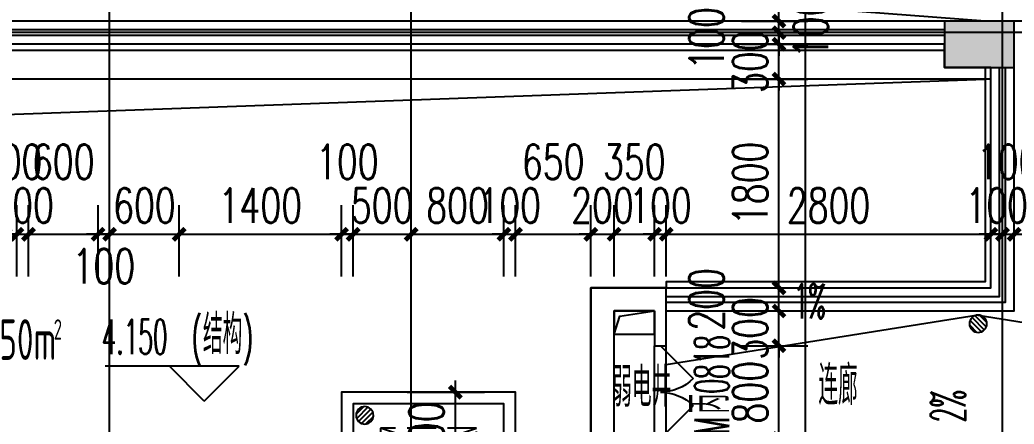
# Model space of a CAD drawing. Extents: x -129588 to 17450, y 1144 to 109436.
# Drawn here: x -30488 to -21914, y 84523 to 88008 of the extents above; entities that cross this region are included whole.
import ezdxf

# ---------------------------------------------------------------- set-up
doc = ezdxf.new("R2010")
doc.units = 0
doc.header["$LTSCALE"] = 1000
doc.header["$MEASUREMENT"] = 0
doc.linetypes.add('DASH', pattern=[0.35, 0.25, -0.1])
doc.layers.add('A-area(算全面积)', color=21, linetype='Continuous', plot=False)
doc.layers.add('A-area(算半面积)', color=23, linetype='Continuous', plot=False)
for name, color, linetype in [('A-洞口', 105, 'Continuous'), ('A-看线', 105, 'Continuous'), ('A-空调室外机', 5, 'DASH'), ('A-第三道尺寸线', 105, 'Continuous'), ('A-线脚看线', 9, 'Continuous'), ('AE-FLOR', 151, 'Continuous'), ('DIM_ELEV', 3, 'Continuous'), ('DIM_SYMB', 3, 'Continuous'), ('DOOR_FIRE', 4, 'Continuous'), ('DOOR_FIRE_TEXT', 7, 'Continuous'), ('DOTE', 16, 'Continuous'), ('LABEL_PM', 7, 'Continuous'), ('NL', 5, 'Continuous'), ('PUB_HATCH', 8, 'Continuous'), ('PUB_TEXT', 7, 'Continuous'), ('WALL', 2, 'Continuous'), ('ys', 154, 'Continuous'), ('剪力墙', 6, 'Continuous'), ('栏杆', 142, 'Continuous')]:
    doc.layers.add(name, color=color, linetype=linetype)
doc.styles.add('_TCH_DIM', font='SIMPLEX.shx', dxfattribs={"width": 0.7, "bigfont": 'GBCBIG.shx'})
doc.styles.add('_TCH_DIM_T3', font='SIMPLEX.shx', dxfattribs={"width": 0.705882, "bigfont": 'GBCBIG.shx'})
doc.styles.add('_TCH_WINDOW', font='SIMPLEX.shx', dxfattribs={"width": 0.7, "height": 3.5, "bigfont": 'GBCBIG.shx'})
doc.styles.get("Standard").update_dxf_attribs({"font": 'gbenor.shx', "width": 0.7, "bigfont": 'gbcbig.shx'})
doc.dimstyles.new('_TCH_ARCH&&100', dxfattribs={"dimtxt": 297.5, "dimasz": 100, "dimexe": 250, "dimexo": 300, "dimgap": 100, "dimtad": 1, "dimdec": 0, "dimzin": 0, "dimdsep": 46, "dimtxsty": '_TCH_DIM_T3', "dimblk": 'ARCHTICK', "dimcen": 0.09, "dimclrt": 7, "dimazin": 2, "dimtfac": 1, "dimtdec": 0, "dimtix": 1, "dimtmove": 2, "dimatfit": 3, "dimfxl": 0, "dimtolj": 1, "dimtzin": 0, "dimarcsym": 0})

# ---------------------------------------------------------------- blocks, each defined once
blk = doc.blocks.new('zhouxianssceng0329')
at = {"layer": 'DOTE'}
for p, q in [((-29713.7, 140298.2), (-29713.7, 156469.4)), ((-27113.7, 132089.9), (-27113.7, 156469.4)), ((-23713.7, 132089.9), (-23713.7, 156469.4)), ((-22013.7, 143398.2), (-22013.7, 156469.4)), ((5501.3, 147398.2), (-22013.7, 147398.2)), ((-20013.7, 147298.2), (-44988.6, 147298.2))]:
    blk.add_line(p, q, dxfattribs=at)
blk = doc.blocks.new('jgjlq030328')
at = {"layer": 'PUB_HATCH'}
blk.add_hatch(color=256, dxfattribs=at).paths.add_polyline_path([(-268835, 20511.9), (-268235, 20511.9), (-268235, 20911.9), (-268835, 20911.9)])
at = {"layer": '剪力墙'}
blk.add_lwpolyline([(-268835, 20511.9), (-268235, 20511.9), (-268235, 20911.9), (-268835, 20911.9)], close=True, dxfattribs=at)
blk.add_lwpolyline([(-268635, 20511.9), (-268635, 20511.9)], dxfattribs=at)
blk = doc.blocks.new('ssxianjiao0329')
at = {"layer": 'A-线脚看线'}
for points in [[(-32413.7, 147148.2), (-22513.7, 147148.2)], [(-22163.7, 146998.2), (-22163.7, 145148.2), (-24913.7, 145148.2), (-24913.7, 145098.2)]]:
    blk.add_lwpolyline(points, dxfattribs=at)
blk = doc.blocks.new('$DorLib2D$00000116')
at = {"color": 0}
for p, q in [((-0.5, 0), (-0.146, 0.354)), ((0.5, 0), (0.146, 0.354))]:
    blk.add_line(p, q, dxfattribs=at)
for centre, start, end in [((-0.5, 0), 0, 45), ((0.5, 0), 135, 180)]:
    blk.add_arc(centre, 0.5, start, end, dxfattribs=at)
blk = doc.blocks.new('3-122')
at = {"layer": 'A-area(算全面积)'}
blk.add_lwpolyline([(-158972, 87498.2), (-158972, 87498.2), (-158972, 87498.2), (-158972, 84098.2), (-156422, 84098.2), (-156422, 84098.2), (-155172, 84098.2), (-155172, 84098.2), (-153572, 84098.2), (-153572, 84298.2), (-152972, 84298.2), (-152972, 80998.2), (-151572, 80998.2), (-151572, 84298.2), (-150972, 84298.2), (-150972, 84098.2), (-149471.9, 84098.2), (-149471.9, 84098.2), (-148222, 84098.2), (-148222, 84098.2), (-147321.9, 84098.2), (-147322, 85698.2), (-143872, 85698.2), (-143872, 87498.2)], close=True, dxfattribs=at)
at = {"layer": 'A-洞口'}
blk.add_lwpolyline([(-146772, 85498.2), (-147122, 85498.2), (-147122, 85298.2), (-146772, 85298.2)], close=True, dxfattribs=at)
blk.add_lwpolyline([(-147122, 85298.2), (-147072.3, 85452.4), (-146772, 85498.2)], dxfattribs=at)
at = {"layer": 'A-看线'}
blk.add_lwpolyline([(-143872, 87498.2), (-158972, 87498.2)], dxfattribs=at)
at = {"layer": 'AE-FLOR'}
for points in [[(-144272, 87998.2), (-154172, 87998.2)], [(-144272, 87798.2), (-154172, 87798.2)], [(-146672, 85498.2), (-143672, 85498.2), (-143672, 87598.2)], [(-146672, 85698.2), (-143872, 85698.2), (-143872, 87598.2)]]:
    blk.add_lwpolyline(points, dxfattribs=at)
at = {"layer": 'DIM_ELEV'}
for p, q in [((-150356.4, 85021.8), (-151509.7, 85021.8)), ((-150656.4, 84721.8), (-150956.4, 85021.8)), ((-150656.4, 84721.8), (-150356.4, 85021.8))]:
    blk.add_line(p, q, dxfattribs=at)
at = {"layer": 'DOOR_FIRE'}
for p, q in [((-146772, 84398.2), (-146772, 85198.2)), ((-146672, 84398.2), (-146672, 85198.2))]:
    blk.add_line(p, q, dxfattribs=at)
at = {"layer": 'WALL'}
for p, q in [((-147322, 85698.2), (-146672, 85698.2)), ((-147322, 83898.2), (-147322, 85698.2)), ((-146672, 85198.2), (-146672, 85698.2)), ((-147122, 85498.2), (-146772, 85498.2)), ((-147122, 84098.2), (-147122, 85498.2)), ((-146772, 85498.2), (-146772, 85198.2)), ((-146772, 85198.2), (-146672, 85198.2))]:
    blk.add_line(p, q, dxfattribs=at)
at = {"layer": '栏杆'}
for points in [[(-144272, 87923.2), (-154172, 87923.2)], [(-144272, 87873.2), (-154172, 87873.2)], [(-146672, 85573.2), (-143747, 85573.2), (-143747, 87598.2)], [(-146672, 85623.2), (-143797, 85623.2), (-143797, 87598.2)]]:
    blk.add_lwpolyline(points, dxfattribs=at)
at = {"layer": 'DOOR_FIRE', "xscale": 800, "yscale": -800, "zscale": 100, "rotation": 90}
blk.add_blockref('$DorLib2D$00000116', (-146722, 84798.2), dxfattribs=at)
at = {"layer": 'DOOR_FIRE_TEXT', "style": '_TCH_WINDOW'}
for s, height, width, p in [('0818', 297.5, 0.494118, (-146130.6, 84786.2)), ('丙', 337.6, 0.7, (-146130.6, 84614.2)), ('FM', 297.5, 0.494118, (-146130.6, 84320.2))]:
    blk.add_text(s, height=height, rotation=90, dxfattribs=dict(at, width=width)).set_placement(p)
at = {"layer": 'PUB_TEXT', "style": '_TCH_DIM'}
for s, height, width, p in [('结构', 337.59, 0.7, (-150667.7, 85126.8)), ('4.150', 297.5, 0.494118, (-151539.7, 85126.8)), ('(', 297.5, 0.494118, (-150765.7, 85126.8)), (')', 297.5, 0.494118, (-150323.7, 85126.8))]:
    blk.add_text(s, height=height, dxfattribs=dict(at, width=width)).set_placement(p)
at = {"layer": 'PUB_TEXT', "width": 0.7}
for s, height, p in [('50m', 350, (-152423.4, 85076.4)), ('2', 175, (-151953.8, 85251.4)), ('连廊', 337.59, (-145360.4, 84688)), ('弱电井', 337.59, (-147138.2, 84672.9))]:
    blk.add_text(s, height=height, dxfattribs=at).set_placement(p)
blk = doc.blocks.new('_LV13')
at = {"color": 0}
for p, q in [((-0.071, 0.495), (-0.495, 0.071)), ((0.183, 0.465), (-0.465, -0.183)), ((0.354, 0.354), (-0.354, -0.354)), ((0.465, 0.183), (-0.183, -0.465)), ((0.495, -0.071), (0.071, -0.495))]:
    blk.add_line(p, q, dxfattribs=at)
blk.add_circle((0, 0), 0.5)
blk = doc.blocks.new('ktswaj')
at = {"linetype": 'DASH'}
blk.add_lwpolyline([(15990.1, 179082.6), (15990.1, 178253.3), (16268.4, 178253.3), (16268.4, 179082.6)], close=True, dxfattribs=at)
for points in [[(15990.1, 179082.6), (16268.4, 178253.3)], [(15990.1, 178253.3), (16268.4, 179082.6)]]:
    blk.add_lwpolyline(points, dxfattribs=at)
blk = doc.blocks.new('1300600')
at = {"layer": '栏杆'}
for points in [[(-26213.7, 59632.2), (-26213.7, 60332.2), (-27713.7, 60332.2), (-27713.7, 59632.2)], [(-26313.7, 59632.2), (-26313.7, 60232.2), (-27613.7, 60232.2), (-27613.7, 59632.2)]]:
    blk.add_lwpolyline(points, dxfattribs=at)
at = {"layer": 'A-空调室外机', "rotation": 90}
blk.add_blockref('ktswaj', (151704.2, 43752.9), dxfattribs=at)
blk = doc.blocks.new('e30505')
at = {"layer": 'NL', "ltscale": 0.5, "extrusion": (0, 0, -1), "xscale": -150, "yscale": 150, "zscale": -150, "rotation": 270}
blk.add_blockref('_LV13', (130227.7, 67543.6), dxfattribs=at)
blk = doc.blocks.new('_ArchTick')
at = {"color": 0, "linetype": 'ByBlock', "const_width": 0.4}
blk.add_lwpolyline([(-0.5, -0.5), (0.5, 0.5)], dxfattribs=at)
blk = doc.blocks.new('*D421')
at = {"layer": 'A-第三道尺寸线', "color": 0, "lineweight": -2, "transparency": 16777216}
for p, q in [((-26732.4, 84798.2), (-26732.4, 84898.2)), ((-27148.2, 84798.2), (-26482.4, 84798.2)), ((-26732.4, 84098.2), (-26732.4, 84798.2)), ((-27148.2, 84098.2), (-26482.4, 84098.2)), ((-26732.4, 84098.2), (-26732.4, 83998.2))]:
    blk.add_line(p, q, dxfattribs=at)
at = {"layer": 'Defpoints', "color": 0, "transparency": 16777216}
for p in [(-27448.2, 84798.2), (-26732.4, 84798.2), (-27448.2, 84098.2)]:
    blk.add_point(p, dxfattribs=at)
at = {"layer": 'A-第三道尺寸线', "color": 0, "lineweight": -2, "transparency": 16777216, "xscale": 100, "yscale": 100, "zscale": 100}
for p, rotation in [((-26732.4, 84798.2), 270), ((-26732.4, 84098.2), 90)]:
    blk.add_blockref('_ArchTick', p, dxfattribs=dict(at, rotation=rotation))
at = {"layer": 'A-第三道尺寸线', "color": 7, "transparency": 16777216, "insert": (-26981.2, 84448.2), "char_height": 297.5, "attachment_point": 5, "rotation": 90, "style": '_TCH_DIM_T3'}
blk.add_mtext('\\A1;700', dxfattribs=at)
blk = doc.blocks.new('*D485')
at = {"layer": 'A-第三道尺寸线', "color": 0, "lineweight": -2, "transparency": 16777216}
for p, q in [((-30613.7, 85796.1), (-30613.7, 86409.5)), ((-30513.7, 85796.1), (-30513.7, 86409.5)), ((-30613.7, 86159.5), (-30713.7, 86159.5)), ((-30613.7, 86159.5), (-30513.7, 86159.5)), ((-30513.7, 86159.5), (-30413.7, 86159.5))]:
    blk.add_line(p, q, dxfattribs=at)
at = {"layer": 'Defpoints', "color": 0, "transparency": 16777216}
for p in [(-30513.7, 86159.5), (-30613.7, 85496.1), (-30513.7, 85496.1)]:
    blk.add_point(p, dxfattribs=at)
at = {"layer": 'A-第三道尺寸线', "color": 0, "lineweight": -2, "transparency": 16777216, "xscale": 100, "yscale": 100, "zscale": 100}
blk.add_blockref('_ArchTick', (-30613.7, 86159.5), dxfattribs=at)
at = {"layer": 'A-第三道尺寸线', "color": 0, "lineweight": -2, "transparency": 16777216, "xscale": 100, "yscale": 100, "zscale": 100, "rotation": 180}
blk.add_blockref('_ArchTick', (-30513.7, 86159.5), dxfattribs=at)
at = {"layer": 'A-第三道尺寸线', "color": 7, "transparency": 16777216, "insert": (-30563.7, 86784.5), "char_height": 297.5, "attachment_point": 5, "style": '_TCH_DIM_T3'}
blk.add_mtext('\\A1;100', dxfattribs=at)
blk = doc.blocks.new('*D486')
at = {"layer": 'A-第三道尺寸线', "color": 0, "lineweight": -2, "transparency": 16777216}
for p, q in [((-30513.7, 85796.1), (-30513.7, 86409.5)), ((-30413.7, 85796.1), (-30413.7, 86409.5)), ((-30513.7, 86159.5), (-30613.7, 86159.5)), ((-30513.7, 86159.5), (-30413.7, 86159.5)), ((-30413.7, 86159.5), (-30313.7, 86159.5))]:
    blk.add_line(p, q, dxfattribs=at)
at = {"layer": 'Defpoints', "color": 0, "transparency": 16777216}
for p in [(-30413.7, 86159.5), (-30513.7, 85496.1), (-30413.7, 85496.1)]:
    blk.add_point(p, dxfattribs=at)
at = {"layer": 'A-第三道尺寸线', "color": 0, "lineweight": -2, "transparency": 16777216, "xscale": 100, "yscale": 100, "zscale": 100}
blk.add_blockref('_ArchTick', (-30513.7, 86159.5), dxfattribs=at)
at = {"layer": 'A-第三道尺寸线', "color": 0, "lineweight": -2, "transparency": 16777216, "xscale": 100, "yscale": 100, "zscale": 100, "rotation": 180}
blk.add_blockref('_ArchTick', (-30413.7, 86159.5), dxfattribs=at)
at = {"layer": 'A-第三道尺寸线', "color": 7, "transparency": 16777216, "insert": (-30463.7, 86408.2), "char_height": 297.5, "attachment_point": 5, "style": '_TCH_DIM_T3'}
blk.add_mtext('\\A1;100', dxfattribs=at)
blk = doc.blocks.new('*D487')
at = {"layer": 'A-第三道尺寸线', "color": 0, "lineweight": -2, "transparency": 16777216}
for p, q in [((-30413.7, 85796.1), (-30413.7, 86409.5)), ((-29813.7, 85796.1), (-29813.7, 86409.5)), ((-30413.7, 86159.5), (-29813.7, 86159.5))]:
    blk.add_line(p, q, dxfattribs=at)
at = {"layer": 'Defpoints', "color": 0, "transparency": 16777216}
for p in [(-29813.7, 86159.5), (-30413.7, 85496.1), (-29813.7, 85496.1)]:
    blk.add_point(p, dxfattribs=at)
at = {"layer": 'A-第三道尺寸线', "color": 0, "lineweight": -2, "transparency": 16777216, "xscale": 100, "yscale": 100, "zscale": 100, "rotation": 180}
blk.add_blockref('_ArchTick', (-30413.7, 86159.5), dxfattribs=at)
at = {"layer": 'A-第三道尺寸线', "color": 0, "lineweight": -2, "transparency": 16777216, "xscale": 100, "yscale": 100, "zscale": 100}
blk.add_blockref('_ArchTick', (-29813.7, 86159.5), dxfattribs=at)
at = {"layer": 'A-第三道尺寸线', "color": 7, "transparency": 16777216, "insert": (-30113.7, 86784.5), "char_height": 297.5, "attachment_point": 5, "style": '_TCH_DIM_T3'}
blk.add_mtext('\\A1;600', dxfattribs=at)
blk = doc.blocks.new('*D488')
at = {"layer": 'A-第三道尺寸线', "color": 0, "lineweight": -2, "transparency": 16777216}
for p, q in [((-29813.7, 85796.1), (-29813.7, 86409.5)), ((-29713.7, 85796.1), (-29713.7, 86409.5)), ((-29813.7, 86159.5), (-29913.7, 86159.5)), ((-29813.7, 86159.5), (-29713.7, 86159.5)), ((-29713.7, 86159.5), (-29613.7, 86159.5))]:
    blk.add_line(p, q, dxfattribs=at)
at = {"layer": 'Defpoints', "color": 0, "transparency": 16777216}
for p in [(-29713.7, 86159.5), (-29813.7, 85496.1), (-29713.7, 85496.1)]:
    blk.add_point(p, dxfattribs=at)
at = {"layer": 'A-第三道尺寸线', "color": 0, "lineweight": -2, "transparency": 16777216, "xscale": 100, "yscale": 100, "zscale": 100}
blk.add_blockref('_ArchTick', (-29813.7, 86159.5), dxfattribs=at)
at = {"layer": 'A-第三道尺寸线', "color": 0, "lineweight": -2, "transparency": 16777216, "xscale": 100, "yscale": 100, "zscale": 100, "rotation": 180}
blk.add_blockref('_ArchTick', (-29713.7, 86159.5), dxfattribs=at)
at = {"layer": 'A-第三道尺寸线', "color": 7, "transparency": 16777216, "insert": (-29763.7, 85884.5), "char_height": 297.5, "attachment_point": 5, "style": '_TCH_DIM_T3'}
blk.add_mtext('\\A1;100', dxfattribs=at)
blk = doc.blocks.new('*D489')
at = {"layer": 'A-第三道尺寸线', "color": 0, "lineweight": -2, "transparency": 16777216}
for p, q in [((-29713.7, 85796.1), (-29713.7, 86409.5)), ((-29113.7, 85796.1), (-29113.7, 86409.5)), ((-29713.7, 86159.5), (-29813.7, 86159.5)), ((-29713.7, 86159.5), (-29113.7, 86159.5)), ((-29113.7, 86159.5), (-29013.7, 86159.5))]:
    blk.add_line(p, q, dxfattribs=at)
at = {"layer": 'Defpoints', "color": 0, "transparency": 16777216}
for p in [(-29113.7, 86159.5), (-29713.7, 85496.1), (-29113.7, 85496.1)]:
    blk.add_point(p, dxfattribs=at)
at = {"layer": 'A-第三道尺寸线', "color": 0, "lineweight": -2, "transparency": 16777216, "xscale": 100, "yscale": 100, "zscale": 100}
blk.add_blockref('_ArchTick', (-29713.7, 86159.5), dxfattribs=at)
at = {"layer": 'A-第三道尺寸线', "color": 0, "lineweight": -2, "transparency": 16777216, "xscale": 100, "yscale": 100, "zscale": 100, "rotation": 180}
blk.add_blockref('_ArchTick', (-29113.7, 86159.5), dxfattribs=at)
at = {"layer": 'A-第三道尺寸线', "color": 7, "transparency": 16777216, "insert": (-29413.7, 86408.2), "char_height": 297.5, "attachment_point": 5, "style": '_TCH_DIM_T3'}
blk.add_mtext('\\A1;600', dxfattribs=at)
blk = doc.blocks.new('*D490')
at = {"layer": 'A-第三道尺寸线', "color": 0, "lineweight": -2, "transparency": 16777216}
for p, q in [((-29113.7, 85796.1), (-29113.7, 86409.5)), ((-27713.6, 85796.1), (-27713.6, 86409.5)), ((-29113.7, 86159.5), (-27713.6, 86159.5))]:
    blk.add_line(p, q, dxfattribs=at)
at = {"layer": 'Defpoints', "color": 0, "transparency": 16777216}
for p in [(-27713.6, 86159.5), (-29113.7, 85496.1), (-27713.6, 85496.1)]:
    blk.add_point(p, dxfattribs=at)
at = {"layer": 'A-第三道尺寸线', "color": 0, "lineweight": -2, "transparency": 16777216, "xscale": 100, "yscale": 100, "zscale": 100, "rotation": 180}
blk.add_blockref('_ArchTick', (-29113.7, 86159.5), dxfattribs=at)
at = {"layer": 'A-第三道尺寸线', "color": 0, "lineweight": -2, "transparency": 16777216, "xscale": 100, "yscale": 100, "zscale": 100}
blk.add_blockref('_ArchTick', (-27713.6, 86159.5), dxfattribs=at)
at = {"layer": 'A-第三道尺寸线', "color": 7, "transparency": 16777216, "insert": (-28413.7, 86408.2), "char_height": 297.5, "attachment_point": 5, "style": '_TCH_DIM_T3'}
blk.add_mtext('\\A1;1400', dxfattribs=at)
blk = doc.blocks.new('*D491')
at = {"layer": 'A-第三道尺寸线', "color": 0, "lineweight": -2, "transparency": 16777216}
for p, q in [((-27713.6, 85796.1), (-27713.6, 86409.5)), ((-27613.7, 85796.1), (-27613.7, 86409.5)), ((-27713.6, 86159.5), (-27813.6, 86159.5)), ((-27713.6, 86159.5), (-27613.7, 86159.5)), ((-27613.7, 86159.5), (-27513.7, 86159.5))]:
    blk.add_line(p, q, dxfattribs=at)
at = {"layer": 'Defpoints', "color": 0, "transparency": 16777216}
for p in [(-27613.7, 86159.5), (-27713.6, 85496.1), (-27613.7, 85496.1)]:
    blk.add_point(p, dxfattribs=at)
at = {"layer": 'A-第三道尺寸线', "color": 0, "lineweight": -2, "transparency": 16777216, "xscale": 100, "yscale": 100, "zscale": 100}
blk.add_blockref('_ArchTick', (-27713.6, 86159.5), dxfattribs=at)
at = {"layer": 'A-第三道尺寸线', "color": 0, "lineweight": -2, "transparency": 16777216, "xscale": 100, "yscale": 100, "zscale": 100, "rotation": 180}
blk.add_blockref('_ArchTick', (-27613.7, 86159.5), dxfattribs=at)
at = {"layer": 'A-第三道尺寸线', "color": 7, "transparency": 16777216, "insert": (-27663.7, 86784.5), "char_height": 297.5, "attachment_point": 5, "style": '_TCH_DIM_T3'}
blk.add_mtext('\\A1;100', dxfattribs=at)
blk = doc.blocks.new('*D492')
at = {"layer": 'A-第三道尺寸线', "color": 0, "lineweight": -2, "transparency": 16777216}
for p, q in [((-27613.7, 85796.1), (-27613.7, 86409.5)), ((-27113.7, 85796.1), (-27113.7, 86409.5)), ((-27613.7, 86159.5), (-27713.7, 86159.5)), ((-27613.7, 86159.5), (-27113.7, 86159.5)), ((-27113.7, 86159.5), (-27013.7, 86159.5))]:
    blk.add_line(p, q, dxfattribs=at)
at = {"layer": 'Defpoints', "color": 0, "transparency": 16777216}
for p in [(-27113.7, 86159.5), (-27613.7, 85496.1), (-27113.7, 85496.1)]:
    blk.add_point(p, dxfattribs=at)
at = {"layer": 'A-第三道尺寸线', "color": 0, "lineweight": -2, "transparency": 16777216, "xscale": 100, "yscale": 100, "zscale": 100}
blk.add_blockref('_ArchTick', (-27613.7, 86159.5), dxfattribs=at)
at = {"layer": 'A-第三道尺寸线', "color": 0, "lineweight": -2, "transparency": 16777216, "xscale": 100, "yscale": 100, "zscale": 100, "rotation": 180}
blk.add_blockref('_ArchTick', (-27113.7, 86159.5), dxfattribs=at)
at = {"layer": 'A-第三道尺寸线', "color": 7, "transparency": 16777216, "insert": (-27363.7, 86408.2), "char_height": 297.5, "attachment_point": 5, "style": '_TCH_DIM_T3'}
blk.add_mtext('\\A1;500', dxfattribs=at)
blk = doc.blocks.new('*D493')
at = {"layer": 'A-第三道尺寸线', "color": 0, "lineweight": -2, "transparency": 16777216}
for p, q in [((-27113.7, 85796.1), (-27113.7, 86409.5)), ((-26313.7, 85796.1), (-26313.7, 86409.5)), ((-27113.7, 86159.5), (-26313.7, 86159.5))]:
    blk.add_line(p, q, dxfattribs=at)
at = {"layer": 'Defpoints', "color": 0, "transparency": 16777216}
for p in [(-26313.7, 86159.5), (-27113.7, 85496.1), (-26313.7, 85496.1)]:
    blk.add_point(p, dxfattribs=at)
at = {"layer": 'A-第三道尺寸线', "color": 0, "lineweight": -2, "transparency": 16777216, "xscale": 100, "yscale": 100, "zscale": 100, "rotation": 180}
blk.add_blockref('_ArchTick', (-27113.7, 86159.5), dxfattribs=at)
at = {"layer": 'A-第三道尺寸线', "color": 0, "lineweight": -2, "transparency": 16777216, "xscale": 100, "yscale": 100, "zscale": 100}
blk.add_blockref('_ArchTick', (-26313.7, 86159.5), dxfattribs=at)
at = {"layer": 'A-第三道尺寸线', "color": 7, "transparency": 16777216, "insert": (-26713.7, 86408.2), "char_height": 297.5, "attachment_point": 5, "style": '_TCH_DIM_T3'}
blk.add_mtext('\\A1;800', dxfattribs=at)
blk = doc.blocks.new('*D494')
at = {"layer": 'A-第三道尺寸线', "color": 0, "lineweight": -2, "transparency": 16777216}
for p, q in [((-26313.7, 85796.1), (-26313.7, 86409.5)), ((-26213.7, 85796.1), (-26213.7, 86409.5)), ((-26313.7, 86159.5), (-26413.7, 86159.5)), ((-26313.7, 86159.5), (-26213.7, 86159.5)), ((-26213.7, 86159.5), (-26113.7, 86159.5))]:
    blk.add_line(p, q, dxfattribs=at)
at = {"layer": 'Defpoints', "color": 0, "transparency": 16777216}
for p in [(-26213.7, 86159.5), (-26313.7, 85496.1), (-26213.7, 85496.1)]:
    blk.add_point(p, dxfattribs=at)
at = {"layer": 'A-第三道尺寸线', "color": 0, "lineweight": -2, "transparency": 16777216, "xscale": 100, "yscale": 100, "zscale": 100}
blk.add_blockref('_ArchTick', (-26313.7, 86159.5), dxfattribs=at)
at = {"layer": 'A-第三道尺寸线', "color": 0, "lineweight": -2, "transparency": 16777216, "xscale": 100, "yscale": 100, "zscale": 100, "rotation": 180}
blk.add_blockref('_ArchTick', (-26213.7, 86159.5), dxfattribs=at)
at = {"layer": 'A-第三道尺寸线', "color": 7, "transparency": 16777216, "insert": (-26263.7, 86408.2), "char_height": 297.5, "attachment_point": 5, "style": '_TCH_DIM_T3'}
blk.add_mtext('\\A1;100', dxfattribs=at)
blk = doc.blocks.new('*D495')
at = {"layer": 'A-第三道尺寸线', "color": 0, "lineweight": -2, "transparency": 16777216}
for p, q in [((-26213.7, 85796.1), (-26213.7, 86409.5)), ((-25563.7, 85796.1), (-25563.7, 86409.5)), ((-26213.7, 86159.5), (-25563.7, 86159.5))]:
    blk.add_line(p, q, dxfattribs=at)
at = {"layer": 'Defpoints', "color": 0, "transparency": 16777216}
for p in [(-25563.7, 86159.5), (-26213.7, 85496.1), (-25563.7, 85496.1)]:
    blk.add_point(p, dxfattribs=at)
at = {"layer": 'A-第三道尺寸线', "color": 0, "lineweight": -2, "transparency": 16777216, "xscale": 100, "yscale": 100, "zscale": 100, "rotation": 180}
blk.add_blockref('_ArchTick', (-26213.7, 86159.5), dxfattribs=at)
at = {"layer": 'A-第三道尺寸线', "color": 0, "lineweight": -2, "transparency": 16777216, "xscale": 100, "yscale": 100, "zscale": 100}
blk.add_blockref('_ArchTick', (-25563.7, 86159.5), dxfattribs=at)
at = {"layer": 'A-第三道尺寸线', "color": 7, "transparency": 16777216, "insert": (-25888.7, 86784.5), "char_height": 297.5, "attachment_point": 5, "style": '_TCH_DIM_T3'}
blk.add_mtext('\\A1;650', dxfattribs=at)
blk = doc.blocks.new('*D496')
at = {"layer": 'A-第三道尺寸线', "color": 0, "lineweight": -2, "transparency": 16777216}
for p, q in [((-25563.7, 85796.1), (-25563.7, 86409.5)), ((-25363.7, 85796.1), (-25363.7, 86409.5)), ((-25563.7, 86159.5), (-25663.7, 86159.5)), ((-25563.7, 86159.5), (-25363.7, 86159.5)), ((-25363.7, 86159.5), (-25263.7, 86159.5))]:
    blk.add_line(p, q, dxfattribs=at)
at = {"layer": 'Defpoints', "color": 0, "transparency": 16777216}
for p in [(-25363.7, 86159.5), (-25563.7, 85496.1), (-25363.7, 85496.1)]:
    blk.add_point(p, dxfattribs=at)
at = {"layer": 'A-第三道尺寸线', "color": 0, "lineweight": -2, "transparency": 16777216, "xscale": 100, "yscale": 100, "zscale": 100}
blk.add_blockref('_ArchTick', (-25563.7, 86159.5), dxfattribs=at)
at = {"layer": 'A-第三道尺寸线', "color": 0, "lineweight": -2, "transparency": 16777216, "xscale": 100, "yscale": 100, "zscale": 100, "rotation": 180}
blk.add_blockref('_ArchTick', (-25363.7, 86159.5), dxfattribs=at)
at = {"layer": 'A-第三道尺寸线', "color": 7, "transparency": 16777216, "insert": (-25463.7, 86408.2), "char_height": 297.5, "attachment_point": 5, "style": '_TCH_DIM_T3'}
blk.add_mtext('\\A1;200', dxfattribs=at)
blk = doc.blocks.new('*D497')
at = {"layer": 'A-第三道尺寸线', "color": 0, "lineweight": -2, "transparency": 16777216}
for p, q in [((-25363.7, 85796.1), (-25363.7, 86409.5)), ((-25013.7, 85796.1), (-25013.7, 86409.5)), ((-25363.7, 86159.5), (-25013.7, 86159.5))]:
    blk.add_line(p, q, dxfattribs=at)
at = {"layer": 'Defpoints', "color": 0, "transparency": 16777216}
for p in [(-25013.7, 86159.5), (-25363.7, 85496.1), (-25013.7, 85496.1)]:
    blk.add_point(p, dxfattribs=at)
at = {"layer": 'A-第三道尺寸线', "color": 0, "lineweight": -2, "transparency": 16777216, "xscale": 100, "yscale": 100, "zscale": 100, "rotation": 180}
blk.add_blockref('_ArchTick', (-25363.7, 86159.5), dxfattribs=at)
at = {"layer": 'A-第三道尺寸线', "color": 0, "lineweight": -2, "transparency": 16777216, "xscale": 100, "yscale": 100, "zscale": 100}
blk.add_blockref('_ArchTick', (-25013.7, 86159.5), dxfattribs=at)
at = {"layer": 'A-第三道尺寸线', "color": 7, "transparency": 16777216, "insert": (-25188.7, 86784.5), "char_height": 297.5, "attachment_point": 5, "style": '_TCH_DIM_T3'}
blk.add_mtext('\\A1;350', dxfattribs=at)
blk = doc.blocks.new('*D498')
at = {"layer": 'A-第三道尺寸线', "color": 0, "lineweight": -2, "transparency": 16777216}
for p, q in [((-25013.7, 85796.1), (-25013.7, 86409.5)), ((-24913.7, 85796.1), (-24913.7, 86409.5)), ((-25013.7, 86159.5), (-25113.7, 86159.5)), ((-25013.7, 86159.5), (-24913.7, 86159.5)), ((-24913.7, 86159.5), (-24813.7, 86159.5))]:
    blk.add_line(p, q, dxfattribs=at)
at = {"layer": 'Defpoints', "color": 0, "transparency": 16777216}
for p in [(-24913.7, 86159.5), (-25013.7, 85496.1), (-24913.7, 85496.1)]:
    blk.add_point(p, dxfattribs=at)
at = {"layer": 'A-第三道尺寸线', "color": 0, "lineweight": -2, "transparency": 16777216, "xscale": 100, "yscale": 100, "zscale": 100}
blk.add_blockref('_ArchTick', (-25013.7, 86159.5), dxfattribs=at)
at = {"layer": 'A-第三道尺寸线', "color": 0, "lineweight": -2, "transparency": 16777216, "xscale": 100, "yscale": 100, "zscale": 100, "rotation": 180}
blk.add_blockref('_ArchTick', (-24913.7, 86159.5), dxfattribs=at)
at = {"layer": 'A-第三道尺寸线', "color": 7, "transparency": 16777216, "insert": (-24963.7, 86408.2), "char_height": 297.5, "attachment_point": 5, "style": '_TCH_DIM_T3'}
blk.add_mtext('\\A1;100', dxfattribs=at)
blk = doc.blocks.new('*D499')
at = {"layer": 'A-第三道尺寸线', "color": 0, "lineweight": -2, "transparency": 16777216}
for p, q in [((-24913.7, 85796.1), (-24913.7, 86409.5)), ((-22113.7, 85796.1), (-22113.7, 86409.5)), ((-24913.7, 86159.5), (-22113.7, 86159.5))]:
    blk.add_line(p, q, dxfattribs=at)
at = {"layer": 'Defpoints', "color": 0, "transparency": 16777216}
for p in [(-22113.7, 86159.5), (-24913.7, 85496.1), (-22113.7, 85496.1)]:
    blk.add_point(p, dxfattribs=at)
at = {"layer": 'A-第三道尺寸线', "color": 0, "lineweight": -2, "transparency": 16777216, "xscale": 100, "yscale": 100, "zscale": 100, "rotation": 180}
blk.add_blockref('_ArchTick', (-24913.7, 86159.5), dxfattribs=at)
at = {"layer": 'A-第三道尺寸线', "color": 0, "lineweight": -2, "transparency": 16777216, "xscale": 100, "yscale": 100, "zscale": 100}
blk.add_blockref('_ArchTick', (-22113.7, 86159.5), dxfattribs=at)
at = {"layer": 'A-第三道尺寸线', "color": 7, "transparency": 16777216, "insert": (-23513.7, 86408.2), "char_height": 297.5, "attachment_point": 5, "style": '_TCH_DIM_T3'}
blk.add_mtext('\\A1;2800', dxfattribs=at)
blk = doc.blocks.new('*D500')
at = {"layer": 'A-第三道尺寸线', "color": 0, "lineweight": -2, "transparency": 16777216}
for p, q in [((-22113.7, 85796.1), (-22113.7, 86409.5)), ((-22013.7, 85796.1), (-22013.7, 86409.5)), ((-22113.7, 86159.5), (-22213.7, 86159.5)), ((-22113.7, 86159.5), (-22013.7, 86159.5)), ((-22013.7, 86159.5), (-21913.7, 86159.5))]:
    blk.add_line(p, q, dxfattribs=at)
at = {"layer": 'Defpoints', "color": 0, "transparency": 16777216}
for p in [(-22013.7, 86159.5), (-22113.7, 85496.1), (-22013.7, 85496.1)]:
    blk.add_point(p, dxfattribs=at)
at = {"layer": 'A-第三道尺寸线', "color": 0, "lineweight": -2, "transparency": 16777216, "xscale": 100, "yscale": 100, "zscale": 100}
blk.add_blockref('_ArchTick', (-22113.7, 86159.5), dxfattribs=at)
at = {"layer": 'A-第三道尺寸线', "color": 0, "lineweight": -2, "transparency": 16777216, "xscale": 100, "yscale": 100, "zscale": 100, "rotation": 180}
blk.add_blockref('_ArchTick', (-22013.7, 86159.5), dxfattribs=at)
at = {"layer": 'A-第三道尺寸线', "color": 7, "transparency": 16777216, "insert": (-22063.7, 86408.2), "char_height": 297.5, "attachment_point": 5, "style": '_TCH_DIM_T3'}
blk.add_mtext('\\A1;100', dxfattribs=at)
blk = doc.blocks.new('*D501')
at = {"layer": 'A-第三道尺寸线', "color": 0, "lineweight": -2, "transparency": 16777216}
for p, q in [((-22013.7, 85796.1), (-22013.7, 86409.5)), ((-21913.7, 85796.1), (-21913.7, 86409.5)), ((-22013.7, 86159.5), (-22113.7, 86159.5)), ((-22013.7, 86159.5), (-21913.7, 86159.5)), ((-21913.7, 86159.5), (-21813.7, 86159.5))]:
    blk.add_line(p, q, dxfattribs=at)
at = {"layer": 'Defpoints', "color": 0, "transparency": 16777216}
for p in [(-21913.7, 86159.5), (-22013.7, 85496.1), (-21913.7, 85496.1)]:
    blk.add_point(p, dxfattribs=at)
at = {"layer": 'A-第三道尺寸线', "color": 0, "lineweight": -2, "transparency": 16777216, "xscale": 100, "yscale": 100, "zscale": 100}
blk.add_blockref('_ArchTick', (-22013.7, 86159.5), dxfattribs=at)
at = {"layer": 'A-第三道尺寸线', "color": 0, "lineweight": -2, "transparency": 16777216, "xscale": 100, "yscale": 100, "zscale": 100, "rotation": 180}
blk.add_blockref('_ArchTick', (-21913.7, 86159.5), dxfattribs=at)
at = {"layer": 'A-第三道尺寸线', "color": 7, "transparency": 16777216, "insert": (-21963.7, 86784.5), "char_height": 297.5, "attachment_point": 5, "style": '_TCH_DIM_T3'}
blk.add_mtext('\\A1;100', dxfattribs=at)
blk = doc.blocks.new('*D502')
at = {"layer": 'A-第三道尺寸线', "color": 0, "lineweight": -2, "transparency": 16777216}
for p, q in [((-21913.7, 85796.1), (-21913.7, 86409.5)), ((-20113.7, 85796.1), (-20113.7, 86409.5)), ((-21913.7, 86159.5), (-20113.7, 86159.5))]:
    blk.add_line(p, q, dxfattribs=at)
at = {"layer": 'Defpoints', "color": 0, "transparency": 16777216}
for p in [(-20113.7, 86159.5), (-21913.7, 85496.1), (-20113.7, 85496.1)]:
    blk.add_point(p, dxfattribs=at)
at = {"layer": 'A-第三道尺寸线', "color": 0, "lineweight": -2, "transparency": 16777216, "xscale": 100, "yscale": 100, "zscale": 100, "rotation": 180}
blk.add_blockref('_ArchTick', (-21913.7, 86159.5), dxfattribs=at)
at = {"layer": 'A-第三道尺寸线', "color": 0, "lineweight": -2, "transparency": 16777216, "xscale": 100, "yscale": 100, "zscale": 100}
blk.add_blockref('_ArchTick', (-20113.7, 86159.5), dxfattribs=at)
at = {"layer": 'A-第三道尺寸线', "color": 7, "transparency": 16777216, "insert": (-21013.7, 86408.2), "char_height": 297.5, "attachment_point": 5, "style": '_TCH_DIM_T3'}
blk.add_mtext('\\A1;1800', dxfattribs=at)
blk = doc.blocks.new('*D865')
at = {"layer": 'A-第三道尺寸线', "color": 0, "lineweight": -2, "transparency": 16777216}
for p, q in [((-24263.5, 85198.2), (-23691.6, 85198.2)), ((-23941.6, 84398.2), (-23941.6, 85198.2)), ((-24263.5, 84398.2), (-23691.6, 84398.2))]:
    blk.add_line(p, q, dxfattribs=at)
at = {"layer": 'Defpoints', "color": 0, "transparency": 16777216}
for p in [(-24563.5, 85198.2), (-23941.6, 85198.2), (-24563.5, 84398.2)]:
    blk.add_point(p, dxfattribs=at)
at = {"layer": 'A-第三道尺寸线', "color": 0, "lineweight": -2, "transparency": 16777216, "xscale": 100, "yscale": 100, "zscale": 100}
for p, rotation in [((-23941.6, 85198.2), 90), ((-23941.6, 84398.2), 270)]:
    blk.add_blockref('_ArchTick', p, dxfattribs=dict(at, rotation=rotation))
at = {"layer": 'A-第三道尺寸线', "color": 7, "transparency": 16777216, "insert": (-24190.4, 84798.2), "char_height": 297.5, "attachment_point": 5, "rotation": 90, "style": '_TCH_DIM_T3'}
blk.add_mtext('\\A1;800', dxfattribs=at)
blk = doc.blocks.new('*D866')
at = {"layer": 'A-第三道尺寸线', "color": 0, "lineweight": -2, "transparency": 16777216}
for p, q in [((-23941.6, 85498.2), (-23941.6, 85598.2)), ((-24263.5, 85498.2), (-23691.6, 85498.2)), ((-23941.6, 85198.2), (-23941.6, 85498.2)), ((-24263.5, 85198.2), (-23691.6, 85198.2)), ((-23941.6, 85198.2), (-23941.6, 85098.2))]:
    blk.add_line(p, q, dxfattribs=at)
at = {"layer": 'Defpoints', "color": 0, "transparency": 16777216}
for p in [(-24563.5, 85498.2), (-23941.6, 85498.2), (-24563.5, 85198.2)]:
    blk.add_point(p, dxfattribs=at)
at = {"layer": 'A-第三道尺寸线', "color": 0, "lineweight": -2, "transparency": 16777216, "xscale": 100, "yscale": 100, "zscale": 100}
for p, rotation in [((-23941.6, 85498.2), 270), ((-23941.6, 85198.2), 90)]:
    blk.add_blockref('_ArchTick', p, dxfattribs=dict(at, rotation=rotation))
at = {"layer": 'A-第三道尺寸线', "color": 7, "transparency": 16777216, "insert": (-24190.4, 85348.2), "char_height": 297.5, "attachment_point": 5, "rotation": 90, "style": '_TCH_DIM_T3'}
blk.add_mtext('\\A1;300', dxfattribs=at)
blk = doc.blocks.new('*D867')
at = {"layer": 'A-第三道尺寸线', "color": 0, "lineweight": -2, "transparency": 16777216}
for p, q in [((-24263.5, 85698.2), (-23691.6, 85698.2)), ((-23941.6, 85498.2), (-23941.6, 85698.2)), ((-24263.5, 85498.2), (-23691.6, 85498.2))]:
    blk.add_line(p, q, dxfattribs=at)
at = {"layer": 'Defpoints', "color": 0, "transparency": 16777216}
for p in [(-24563.5, 85698.2), (-23941.6, 85698.2), (-24563.5, 85498.2)]:
    blk.add_point(p, dxfattribs=at)
at = {"layer": 'A-第三道尺寸线', "color": 0, "lineweight": -2, "transparency": 16777216, "xscale": 100, "yscale": 100, "zscale": 100}
for p, rotation in [((-23941.6, 85698.2), 90), ((-23941.6, 85498.2), 270)]:
    blk.add_blockref('_ArchTick', p, dxfattribs=dict(at, rotation=rotation))
at = {"layer": 'A-第三道尺寸线', "color": 7, "transparency": 16777216, "insert": (-24566.6, 85598.2), "char_height": 297.5, "attachment_point": 5, "rotation": 90, "style": '_TCH_DIM_T3'}
blk.add_mtext('\\A1;200', dxfattribs=at)
blk = doc.blocks.new('*D868')
at = {"layer": 'A-第三道尺寸线', "color": 0, "lineweight": -2, "transparency": 16777216}
for p, q in [((-24263.5, 87498.2), (-23691.6, 87498.2)), ((-23941.6, 85698.2), (-23941.6, 87498.2)), ((-24263.5, 85698.2), (-23691.6, 85698.2))]:
    blk.add_line(p, q, dxfattribs=at)
at = {"layer": 'Defpoints', "color": 0, "transparency": 16777216}
for p in [(-24563.5, 87498.2), (-23941.6, 87498.2), (-24563.5, 85698.2)]:
    blk.add_point(p, dxfattribs=at)
at = {"layer": 'A-第三道尺寸线', "color": 0, "lineweight": -2, "transparency": 16777216, "xscale": 100, "yscale": 100, "zscale": 100}
for p, rotation in [((-23941.6, 87498.2), 90), ((-23941.6, 85698.2), 270)]:
    blk.add_blockref('_ArchTick', p, dxfattribs=dict(at, rotation=rotation))
at = {"layer": 'A-第三道尺寸线', "color": 7, "transparency": 16777216, "insert": (-24190.4, 86598.2), "char_height": 297.5, "attachment_point": 5, "rotation": 90, "style": '_TCH_DIM_T3'}
blk.add_mtext('\\A1;1800', dxfattribs=at)
blk = doc.blocks.new('*D869')
at = {"layer": 'A-第三道尺寸线', "color": 0, "lineweight": -2, "transparency": 16777216}
for p, q in [((-23941.6, 87798.2), (-23941.6, 87898.2)), ((-24263.5, 87798.2), (-23691.6, 87798.2)), ((-23941.6, 87498.2), (-23941.6, 87798.2)), ((-24263.5, 87498.2), (-23691.6, 87498.2)), ((-23941.6, 87498.2), (-23941.6, 87398.2))]:
    blk.add_line(p, q, dxfattribs=at)
at = {"layer": 'Defpoints', "color": 0, "transparency": 16777216}
for p in [(-24563.5, 87798.2), (-23941.6, 87798.2), (-24563.5, 87498.2)]:
    blk.add_point(p, dxfattribs=at)
at = {"layer": 'A-第三道尺寸线', "color": 0, "lineweight": -2, "transparency": 16777216, "xscale": 100, "yscale": 100, "zscale": 100}
for p, rotation in [((-23941.6, 87798.2), 270), ((-23941.6, 87498.2), 90)]:
    blk.add_blockref('_ArchTick', p, dxfattribs=dict(at, rotation=rotation))
at = {"layer": 'A-第三道尺寸线', "color": 7, "transparency": 16777216, "insert": (-24190.4, 87648.2), "char_height": 297.5, "attachment_point": 5, "rotation": 90, "style": '_TCH_DIM_T3'}
blk.add_mtext('\\A1;300', dxfattribs=at)
blk = doc.blocks.new('*D870')
at = {"layer": 'A-第三道尺寸线', "color": 0, "lineweight": -2, "transparency": 16777216}
for p, q in [((-23941.6, 87898.2), (-23941.6, 87998.2)), ((-24263.5, 87898.2), (-23691.6, 87898.2)), ((-23941.6, 87798.2), (-23941.6, 87898.2)), ((-24263.5, 87798.2), (-23691.6, 87798.2)), ((-23941.6, 87798.2), (-23941.6, 87698.2))]:
    blk.add_line(p, q, dxfattribs=at)
at = {"layer": 'Defpoints', "color": 0, "transparency": 16777216}
for p in [(-24563.5, 87898.2), (-23941.6, 87898.2), (-24563.5, 87798.2)]:
    blk.add_point(p, dxfattribs=at)
at = {"layer": 'A-第三道尺寸线', "color": 0, "lineweight": -2, "transparency": 16777216, "xscale": 100, "yscale": 100, "zscale": 100}
for p, rotation in [((-23941.6, 87898.2), 270), ((-23941.6, 87798.2), 90)]:
    blk.add_blockref('_ArchTick', p, dxfattribs=dict(at, rotation=rotation))
at = {"layer": 'A-第三道尺寸线', "color": 7, "transparency": 16777216, "insert": (-24566.6, 87848.2), "char_height": 297.5, "attachment_point": 5, "rotation": 90, "style": '_TCH_DIM_T3'}
blk.add_mtext('\\A1;100', dxfattribs=at)
blk = doc.blocks.new('*D871')
at = {"layer": 'A-第三道尺寸线', "color": 0, "lineweight": -2, "transparency": 16777216}
for p, q in [((-23941.6, 87998.2), (-23941.6, 88098.2)), ((-24263.5, 87998.2), (-23691.6, 87998.2)), ((-23941.6, 87898.2), (-23941.6, 87998.2)), ((-24263.5, 87898.2), (-23691.6, 87898.2)), ((-23941.6, 87898.2), (-23941.6, 87798.2))]:
    blk.add_line(p, q, dxfattribs=at)
at = {"layer": 'Defpoints', "color": 0, "transparency": 16777216}
for p in [(-24563.5, 87998.2), (-23941.6, 87998.2), (-24563.5, 87898.2)]:
    blk.add_point(p, dxfattribs=at)
at = {"layer": 'A-第三道尺寸线', "color": 0, "lineweight": -2, "transparency": 16777216, "xscale": 100, "yscale": 100, "zscale": 100}
for p, rotation in [((-23941.6, 87998.2), 270), ((-23941.6, 87898.2), 90)]:
    blk.add_blockref('_ArchTick', p, dxfattribs=dict(at, rotation=rotation))
at = {"layer": 'A-第三道尺寸线', "color": 7, "transparency": 16777216, "insert": (-23666.6, 87948.2), "char_height": 297.5, "attachment_point": 5, "rotation": 90, "style": '_TCH_DIM_T3'}
blk.add_mtext('\\A1;100', dxfattribs=at)
blk = doc.blocks.new('*D872')
at = {"layer": 'A-第三道尺寸线', "color": 0, "lineweight": -2, "transparency": 16777216}
for p, q in [((-24263.5, 89298.2), (-23691.6, 89298.2)), ((-23941.6, 87998.2), (-23941.6, 89298.2)), ((-24263.5, 87998.2), (-23691.6, 87998.2))]:
    blk.add_line(p, q, dxfattribs=at)
at = {"layer": 'Defpoints', "color": 0, "transparency": 16777216}
for p in [(-24563.5, 89298.2), (-23941.6, 89298.2), (-24563.5, 87998.2)]:
    blk.add_point(p, dxfattribs=at)
at = {"layer": 'A-第三道尺寸线', "color": 0, "lineweight": -2, "transparency": 16777216, "xscale": 100, "yscale": 100, "zscale": 100}
for p, rotation in [((-23941.6, 89298.2), 90), ((-23941.6, 87998.2), 270)]:
    blk.add_blockref('_ArchTick', p, dxfattribs=dict(at, rotation=rotation))
at = {"layer": 'A-第三道尺寸线', "color": 7, "transparency": 16777216, "insert": (-24190.4, 88648.2), "char_height": 297.5, "attachment_point": 5, "rotation": 90, "style": '_TCH_DIM_T3'}
blk.add_mtext('\\A1;1300', dxfattribs=at)

msp = doc.modelspace()

# ---------------------------------------------------------------- linework, layer by layer
at = {"layer": 'A-area(算全面积)'}
msp.add_lwpolyline([(-10013.7, 84098.2), (-15613.7, 84098.2), (-15613.7, 84298.2), (-16213.7, 84298.2), (-16213.7, 80998.2), (-17613.7, 80998.2), (-17613.7, 84098.2), (-24913.7, 84098.2), (-24913.7, 85698.2), (-25563.7, 85698.2), (-25563.6, 84098.2), (-29213.7, 84098.2), (-29213.7, 84298.2), (-29813.7, 84298.2), (-29813.7, 80998.2), (-31213.7, 80998.2)], dxfattribs=at)
at = {"layer": 'A-area(算半面积)'}
msp.add_lwpolyline([(-5513.7, 87898.2), (-17613.7, 87898.2), (-17613.7, 87998.2), (-20113.7, 87998.2), (-20113.7, 84098.2), (-24913.7, 84098.2), (-24913.7, 85698.2), (-22113.7, 85698.2), (-22113.7, 87598.2), (-22513.7, 87598.2), (-22513.7, 87798.2), (-32413.7, 87798.2)], dxfattribs=at)
at = {"layer": 'A-洞口'}
msp.add_lwpolyline([(-37213.7, 84098.2), (-36594.5, 86975.7), (-22163.7, 87498.2)], dxfattribs=at)
at = {"layer": 'DIM_SYMB'}
for points in [[(-23984, 85328.9, 0, 0, 0), (-23489, 85328.9, 80, 0, 0), (-23189, 85328.9, 0, 0, 0)], [(-22228.2, 84382.7, 0, 0, 0), (-22228.2, 84877.7, 80, 0, 0), (-22228.2, 85177.7, 0, 0, 0)]]:
    msp.add_lwpolyline(points, format="xyseb", dxfattribs=at)
at = {"layer": 'ys'}
for points in [[(-22164, 87998.2), (-29663.7, 88569.2), (-36703.7, 88033.2)], [(-22223.7, 85463.2), (-24913.7, 85033.2)], [(-22223.7, 85463.2), (-20113.7, 85125.9)]]:
    msp.add_lwpolyline(points, dxfattribs=at)

# ---------------------------------------------------------------- block references
for name, p in [('zhouxianssceng0329', (0, -59400)), ('ssxianjiao0329', (0, -59400)), ('1300600', (0, 24466))]:
    msp.add_blockref(name, p)
at = {"layer": 'A-area(算半面积)', "xscale": -1}
msp.add_blockref('e30505', (-157741.3, 17054.7, 0), dxfattribs=at)
at = {"layer": 'LABEL_PM'}
msp.add_blockref('3-122', (121758.3, 0), dxfattribs=at)
at = {"layer": 'NL', "ltscale": 0.5, "extrusion": (0, 0, -1), "xscale": 150, "yscale": 150, "zscale": -150}
msp.add_blockref('_LV13', (22223.7, 85388.2), dxfattribs=at)
at = {"layer": '剪力墙'}
msp.add_blockref('jgjlq030328', (246321.3, 67086.3), dxfattribs=at)

# ---------------------------------------------------------------- texts
at = {"layer": 'PUB_TEXT', "style": '_TCH_DIM', "width": 0.494118}
msp.add_text('1%', height=297.5, dxfattribs=at).set_placement((-23814.3, 85433.9))
msp.add_text('2%', height=297.5, rotation=90, dxfattribs=at).set_placement((-22333.2, 84538.4))

# ---------------------------------------------------------------- dimensions: what is measured, and where the dimension line sits
at = {"layer": 'A-第三道尺寸线'}
for p1, p2, distance, picture, middle in [((-24563.5, 87998.2), (-24563.5, 89298.2), -621.9, '*D872', (-24190.4, 88648.2)), ((-24563.5, 87498.2), (-24563.5, 87798.2), -621.9, '*D869', (-24190.4, 87648.2)), ((-24563.5, 85698.2), (-24563.5, 87498.2), -621.9, '*D868', (-24190.4, 86598.2)), ((-30513.7, 85496.1), (-30413.7, 85496.1), 663.4, '*D486', (-30463.7, 86408.2)), ((-29713.7, 85496.1), (-29113.7, 85496.1), 663.4, '*D489', (-29413.7, 86408.2)), ((-29113.7, 85496.1), (-27713.6, 85496.1), 663.4, '*D490', (-28413.7, 86408.2)), ((-27613.7, 85496.1), (-27113.7, 85496.1), 663.4, '*D492', (-27363.7, 86408.2)), ((-27113.7, 85496.1), (-26313.7, 85496.1), 663.4, '*D493', (-26713.7, 86408.2)), ((-26313.7, 85496.1), (-26213.7, 85496.1), 663.4, '*D494', (-26263.7, 86408.2)), ((-25563.7, 85496.1), (-25363.7, 85496.1), 663.4, '*D496', (-25463.7, 86408.2)), ((-25013.7, 85496.1), (-24913.7, 85496.1), 663.4, '*D498', (-24963.7, 86408.2)), ((-24913.7, 85496.1), (-22113.7, 85496.1), 663.4, '*D499', (-23513.7, 86408.2)), ((-22113.7, 85496.1), (-22013.7, 85496.1), 663.4, '*D500', (-22063.7, 86408.2)), ((-21913.7, 85496.1), (-20113.7, 85496.1), 663.4, '*D502', (-21013.7, 86408.2)), ((-24563.5, 85198.2), (-24563.5, 85498.2), -621.9, '*D866', (-24190.4, 85348.2)), ((-24563.5, 84398.2), (-24563.5, 85198.2), -621.9, '*D865', (-24190.4, 84798.2)), ((-27448.2, 84098.2), (-27448.2, 84798.2), -715.8, '*D421', (-26981.2, 84448.2))]:
    dim = msp.add_aligned_dim(p1=p1, p2=p2, distance=distance, dimstyle='_TCH_ARCH&&100', dxfattribs=at)
    dim.commit()
    dim.dimension.update_dxf_attribs({"geometry": picture, "text_midpoint": middle})
for base, p1, p2, angle, picture, middle in [((-23941.6, 87998.2), (-24563.5, 87898.2), (-24563.5, 87998.2), 90, '*D871', (-23666.6, 87948.2)), ((-23941.6, 87898.2), (-24563.5, 87798.2), (-24563.5, 87898.2), 90, '*D870', (-24566.6, 87848.2)), ((-30513.7, 86159.5), (-30613.7, 85496.1), (-30513.7, 85496.1), 0, '*D485', (-30563.7, 86784.5)), ((-29813.7, 86159.5), (-30413.7, 85496.1), (-29813.7, 85496.1), 0, '*D487', (-30113.7, 86784.5)), ((-27613.7, 86159.5), (-27713.6, 85496.1), (-27613.7, 85496.1), 0, '*D491', (-27663.7, 86784.5)), ((-25563.7, 86159.5), (-26213.7, 85496.1), (-25563.7, 85496.1), 0, '*D495', (-25888.7, 86784.5)), ((-25013.7, 86159.5), (-25363.7, 85496.1), (-25013.7, 85496.1), 0, '*D497', (-25188.7, 86784.5)), ((-21913.7, 86159.5), (-22013.7, 85496.1), (-21913.7, 85496.1), 0, '*D501', (-21963.7, 86784.5)), ((-29713.7, 86159.5), (-29813.7, 85496.1), (-29713.7, 85496.1), 0, '*D488', (-29763.7, 85884.5)), ((-23941.6, 85698.2), (-24563.5, 85498.2), (-24563.5, 85698.2), 90, '*D867', (-24566.6, 85598.2))]:
    dim = msp.add_linear_dim(base=base, p1=p1, p2=p2, angle=angle, dimstyle='_TCH_ARCH&&100', dxfattribs=at)
    dim.commit()
    dim.dimension.update_dxf_attribs({"geometry": picture, "text_midpoint": middle, "dimtype": 129})

doc.saveas('drawing.dxf')
